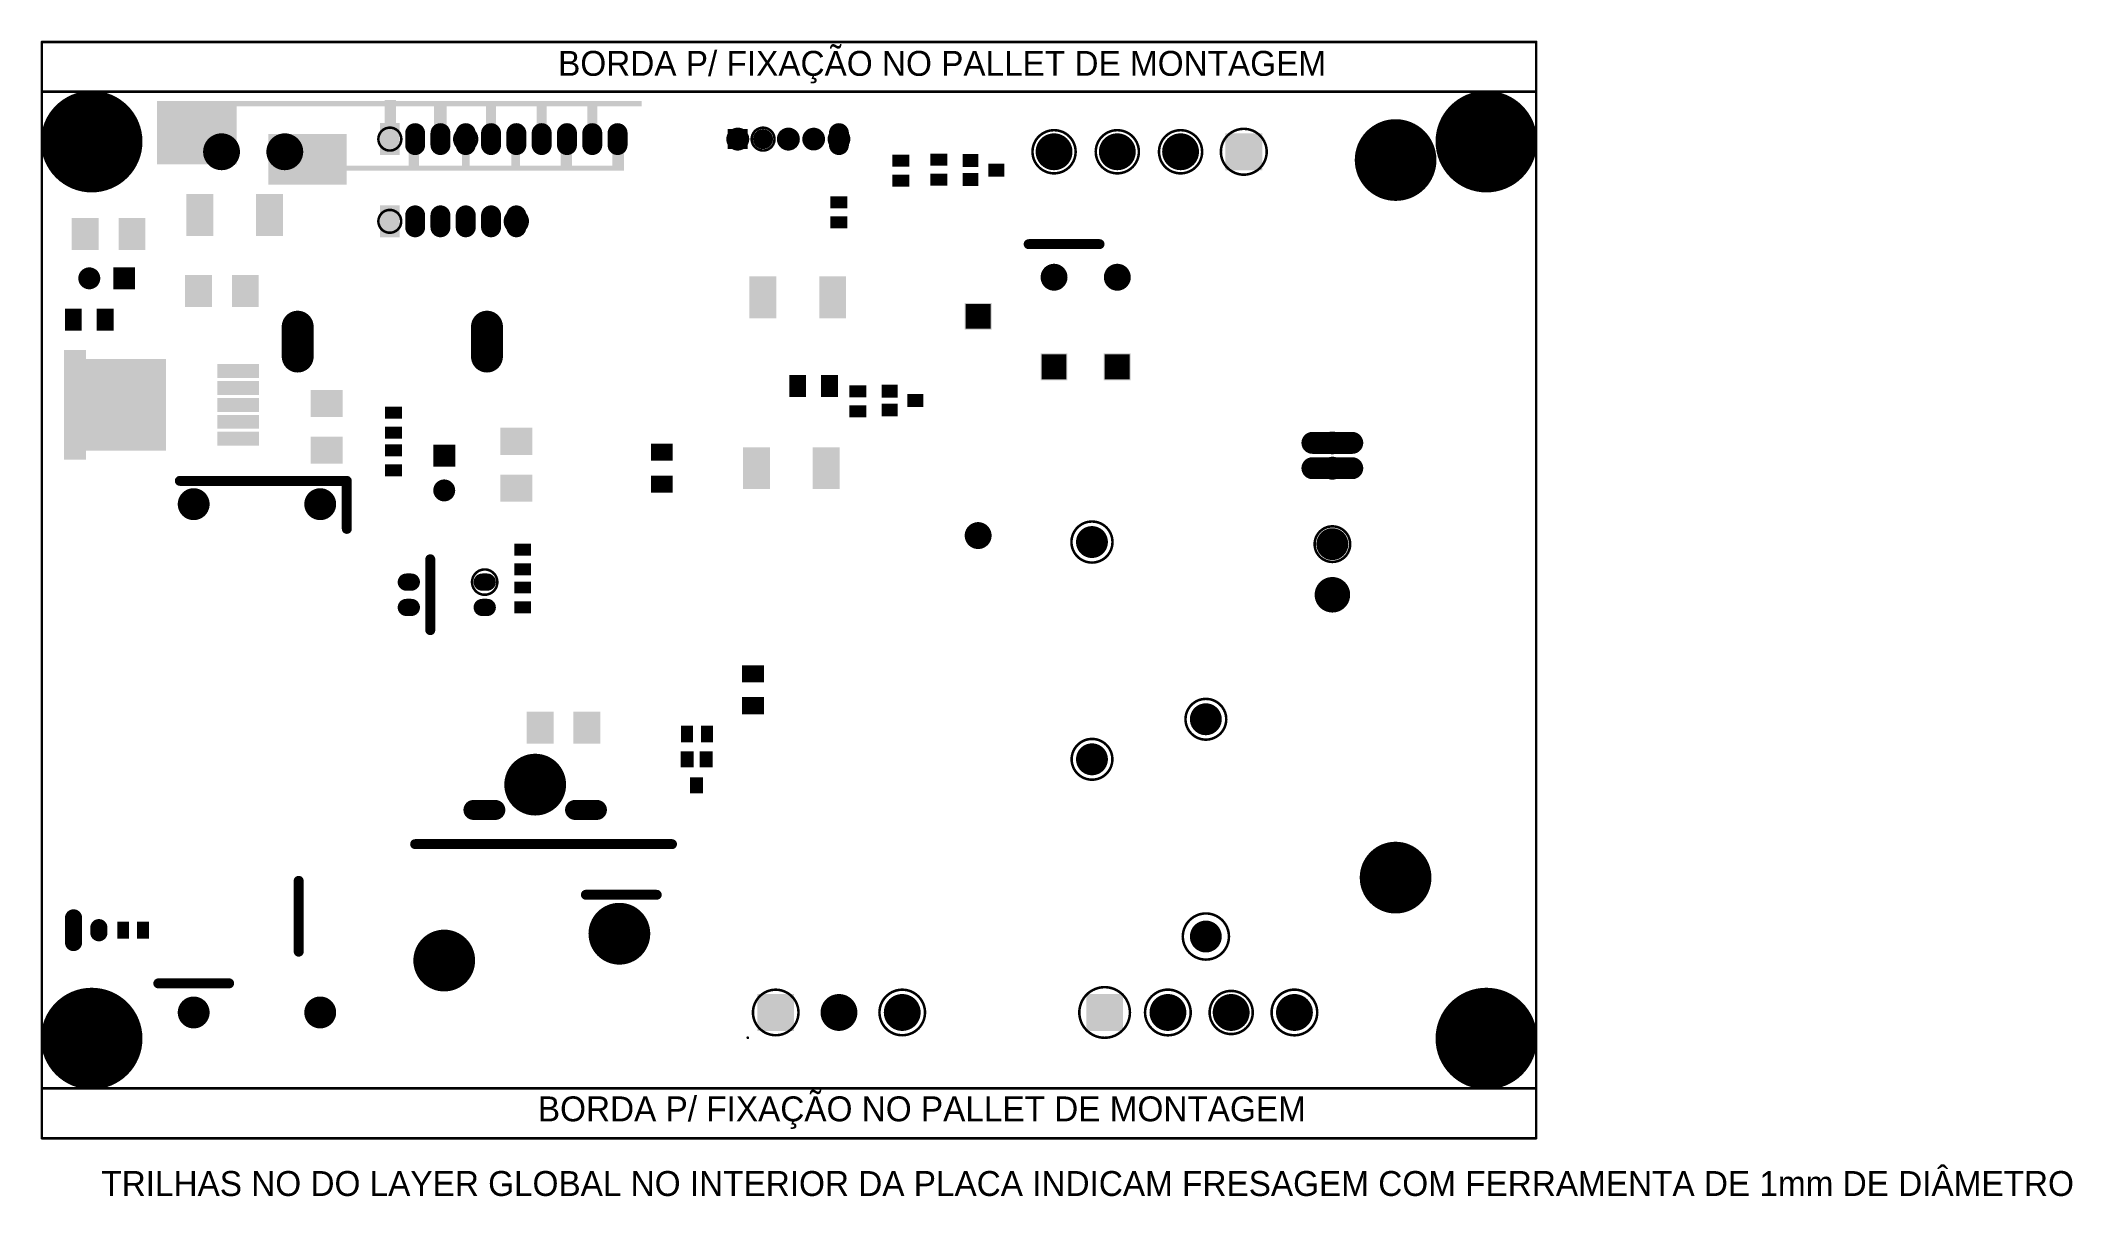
# Model space of a CAD drawing. Header units: millimetres. Extents: x 29 to 233, y 53 to 169.
import ezdxf

# ---------------------------------------------------------------- set-up
doc = ezdxf.new("R2010")
doc.units = ezdxf.units.MM
for name, color, linetype in [('BottomPaste', 16, 'Continuous'), ('BottomSolder', 6, 'Continuous'), ('Mechanical1', 6, 'Continuous'), ('Mechanical16', 56, 'Continuous'), ('Mechanical3', 76, 'Continuous'), ('MultiLayer', 9, 'Continuous'), ('TopSolder', 216, 'Continuous')]:
    doc.layers.add(name, color=color, linetype=linetype)

msp = doc.modelspace()

# ---------------------------------------------------------------- linework, layer by layer
at = {"layer": 'BottomPaste'}
for points in [[(114.57, 157.47), (114.57, 156.47), (116.07, 157.47), (116.07, 156.47)], [(119.88, 156.57), (119.88, 157.57), (118.38, 156.57), (118.38, 157.57)], [(123, 156.42), (123, 157.52), (121.6, 156.42), (121.6, 157.52)], [(114.57, 155.47), (114.57, 154.47), (116.07, 155.47), (116.07, 154.47)], [(119.88, 154.57), (119.88, 155.57), (118.38, 154.57), (118.38, 155.57)], [(123, 154.52), (123, 155.62), (121.6, 154.52), (121.6, 155.62)], [(125.6, 155.47), (125.6, 156.57), (124.2, 155.47), (124.2, 156.57)], [(46.19, 153.51), (43.69, 153.51), (46.19, 149.51), (43.69, 149.51)], [(53.19, 153.51), (50.69, 153.51), (53.19, 149.51), (50.69, 149.51)], [(108.34, 153.28), (108.34, 152.28), (109.84, 153.28), (109.84, 152.28)], [(32.18, 148.11), (34.68, 148.11), (32.18, 151.11), (34.68, 151.11)], [(36.88, 148.11), (39.38, 148.11), (36.88, 151.11), (39.38, 151.11)], [(108.34, 151.28), (108.34, 150.28), (109.84, 151.28), (109.84, 150.28)], [(46.05, 145.39), (43.55, 145.39), (46.05, 142.39), (43.55, 142.39)], [(50.75, 145.39), (48.25, 145.39), (50.75, 142.39), (48.25, 142.39)], [(102.71, 145.26), (100.21, 145.26), (102.71, 141.26), (100.21, 141.26)], [(109.71, 145.26), (107.21, 145.26), (109.71, 141.26), (107.21, 141.26)], [(32.99, 142.01), (31.49, 142.01), (32.99, 140.01), (31.49, 140.01)], [(36.19, 142.01), (34.69, 142.01), (36.19, 140.01), (34.69, 140.01)], [(31.41, 137.86), (31.41, 127.06), (33.41, 137.86), (33.41, 127.06)], [(31.45, 136.96), (31.45, 127.96), (41.45, 136.96), (41.45, 127.96)], [(50.78, 136.46), (46.78, 136.46), (50.78, 135.26), (46.78, 135.26)], [(50.78, 134.76), (46.78, 134.76), (50.78, 133.56), (46.78, 133.56)], [(104.2, 133.37), (105.7, 133.37), (104.2, 135.37), (105.7, 135.37)], [(107.4, 133.37), (108.9, 133.37), (107.4, 135.37), (108.9, 135.37)], [(50.78, 133.06), (46.78, 133.06), (50.78, 131.86), (46.78, 131.86)], [(59.16, 131.37), (59.16, 133.87), (56.16, 131.37), (56.16, 133.87)], [(111.75, 133.33), (111.75, 134.33), (110.25, 133.33), (110.25, 134.33)], [(114.87, 133.3), (114.87, 134.4), (113.47, 133.3), (113.47, 134.4)], [(117.47, 132.35), (117.47, 133.45), (116.07, 132.35), (116.07, 133.45)], [(50.78, 131.36), (46.78, 131.36), (50.78, 130.16), (46.78, 130.16)], [(65.14, 131.17), (65.14, 132.17), (63.64, 131.17), (63.64, 132.17)], [(111.75, 131.33), (111.75, 132.33), (110.25, 131.33), (110.25, 132.33)], [(114.87, 131.4), (114.87, 132.5), (113.47, 131.4), (113.47, 132.5)], [(50.78, 129.66), (46.78, 129.66), (50.78, 128.46), (46.78, 128.46)], [(59.16, 126.67), (59.16, 129.17), (56.16, 126.67), (56.16, 129.17)], [(65.14, 129.17), (65.14, 130.17), (63.64, 129.17), (63.64, 130.17)], [(78.21, 127.56), (78.21, 130.06), (75.21, 127.56), (75.21, 130.06)], [(63.64, 128.39), (63.64, 127.39), (65.14, 128.39), (65.14, 127.39)], [(92.31, 126.96), (92.31, 128.46), (90.31, 126.96), (90.31, 128.46)], [(102.07, 128.11), (99.57, 128.11), (102.07, 124.11), (99.57, 124.11)], [(109.07, 128.11), (106.57, 128.11), (109.07, 124.11), (106.57, 124.11)], [(63.64, 126.39), (63.64, 125.39), (65.14, 126.39), (65.14, 125.39)], [(78.21, 122.86), (78.21, 125.36), (75.21, 122.86), (75.21, 125.36)], [(92.31, 123.76), (92.31, 125.26), (90.31, 123.76), (90.31, 125.26)], [(78.09, 117.45), (78.09, 118.45), (76.59, 117.45), (76.59, 118.45)], [(78.09, 115.45), (78.09, 116.45), (76.59, 115.45), (76.59, 116.45)], [(78.09, 113.64), (78.09, 114.64), (76.59, 113.64), (76.59, 114.64)], [(78.09, 111.64), (78.09, 112.64), (76.59, 111.64), (76.59, 112.64)], [(101.46, 104.74), (101.46, 106.24), (99.46, 104.74), (99.46, 106.24)], [(101.46, 101.54), (101.46, 103.04), (99.46, 101.54), (99.46, 103.04)], [(80.34, 101.58), (77.84, 101.58), (80.34, 98.58), (77.84, 98.58)], [(85.04, 101.58), (82.54, 101.58), (85.04, 98.58), (82.54, 98.58)], [(93.35, 98.69), (94.35, 98.69), (93.35, 100.19), (94.35, 100.19)], [(95.35, 98.69), (96.35, 98.69), (95.35, 100.19), (96.35, 100.19)], [(93.3, 96.2), (94.4, 96.2), (93.3, 97.6), (94.4, 97.6)], [(95.2, 96.2), (96.3, 96.2), (95.2, 97.6), (96.3, 97.6)], [(94.25, 93.6), (95.35, 93.6), (94.25, 95), (95.35, 95)], [(37.74, 80.51), (36.74, 80.51), (37.74, 79.01), (36.74, 79.01)], [(39.74, 80.51), (38.74, 80.51), (39.74, 79.01), (38.74, 79.01)]]:
    msp.add_solid(points, dxfattribs=at)
at = {"layer": 'BottomSolder'}
for points, const_width in [([(31.53, 158.88, 1), (36.63, 158.88, 1)], 5.1), ([(171.53, 158.88, 1), (176.63, 158.88, 1)], 5.1), ([(162.92, 157.03, 1), (167.02, 157.03, 1)], 4.1), ([(46.19, 157.86, 1), (48.04, 157.86, 1)], 1.85), ([(52.54, 157.86, 1), (54.39, 157.86, 1)], 1.85), ([(66.05, 159.73, 1), (67.05, 159.73, 1)], 1), ([(66.05, 158.53, 1), (67.05, 158.53, 1)], 1), ([(68.59, 159.73, 1), (69.59, 159.73, 1)], 1), ([(68.59, 158.53, 1), (69.59, 158.53, 1)], 1), ([(71.13, 159.73, 1), (72.13, 159.73, 1)], 1), ([(71.13, 158.53, 1), (72.13, 158.53, 1)], 1), ([(73.67, 159.73, 1), (74.67, 159.73, 1)], 1), ([(73.67, 158.53, 1), (74.67, 158.53, 1)], 1), ([(76.21, 159.73, 1), (77.21, 159.73, 1)], 1), ([(76.21, 158.53, 1), (77.21, 158.53, 1)], 1), ([(78.75, 159.73, 1), (79.75, 159.73, 1)], 1), ([(78.75, 158.53, 1), (79.75, 158.53, 1)], 1), ([(81.29, 159.73, 1), (82.29, 159.73, 1)], 1), ([(81.29, 158.53, 1), (82.29, 158.53, 1)], 1), ([(83.83, 159.73, 1), (84.83, 159.73, 1)], 1), ([(83.83, 158.53, 1), (84.83, 158.53, 1)], 1), ([(86.37, 159.73, 1), (87.37, 159.73, 1)], 1), ([(86.37, 158.53, 1), (87.37, 158.53, 1)], 1), ([(100.97, 159.13, 1), (101.97, 159.13, 1)], 1), ([(103.51, 159.13, 1), (104.51, 159.13, 1)], 1), ([(106.05, 159.23, 1), (107.05, 159.23, 1)], 1), ([(106.05, 159.03, 1), (107.05, 159.03, 1)], 1), ([(108.59, 159.73, 1), (109.59, 159.73, 1)], 1), ([(108.59, 158.53, 1), (109.59, 158.53, 1)], 1), ([(129.76, 157.86, 1), (131.61, 157.86, 1)], 1.85), ([(136.11, 157.86, 1), (137.96, 157.86, 1)], 1.85), ([(142.46, 157.86, 1), (144.31, 157.86, 1)], 1.85), ([(66.05, 151.48, 1), (67.05, 151.48, 1)], 1), ([(66.05, 150.28, 1), (67.05, 150.28, 1)], 1), ([(68.59, 151.48, 1), (69.59, 151.48, 1)], 1), ([(68.59, 150.28, 1), (69.59, 150.28, 1)], 1), ([(71.13, 151.48, 1), (72.13, 151.48, 1)], 1), ([(71.13, 150.28, 1), (72.13, 150.28, 1)], 1), ([(73.67, 151.48, 1), (74.67, 151.48, 1)], 1), ([(73.67, 150.28, 1), (74.67, 150.28, 1)], 1), ([(76.21, 151.48, 1), (77.21, 151.48, 1)], 1), ([(76.21, 150.28, 1), (77.21, 150.28, 1)], 1), ([(33.29, 145.16, 1), (34.39, 145.16, 1)], 1.1), ([(130.01, 145.27, 1), (131.36, 145.27, 1)], 1.35), ([(136.36, 145.27, 1), (137.71, 145.27, 1)], 1.35), ([(53.96, 140.31, 1), (55.56, 140.31, 1)], 1.6), ([(72.96, 140.31, 1), (74.56, 140.31, 1)], 1.6), ([(53.96, 137.31, 1), (55.56, 137.31, 1)], 1.6), ([(72.96, 137.31, 1), (74.56, 137.31, 1)], 1.6), ([(156.07, 128.65, 1), (157.17, 128.65, 1)], 1.1), ([(160.07, 128.65, 1), (161.17, 128.65, 1)], 1.1), ([(156.07, 126.11, 1), (157.17, 126.11, 1)], 1.1), ([(160.07, 126.11, 1), (161.17, 126.11, 1)], 1.1), ([(68.92, 123.88, 1), (70.02, 123.88, 1)], 1.1), ([(43.52, 122.5, 1), (45.12, 122.5, 1)], 1.6), ([(56.22, 122.5, 1), (57.82, 122.5, 1)], 1.6), ([(122.39, 119.35, 1), (123.74, 119.35, 1)], 1.35), ([(133.69, 118.7, 1), (135.29, 118.7, 1)], 1.6), ([(157.82, 118.49, 1), (159.42, 118.49, 1)], 1.6), ([(65.23, 114.68, 1), (66.09, 114.68, 1)], 0.864), ([(65.74, 114.68, 1), (66.6, 114.68, 1)], 0.864), ([(72.85, 114.68, 1), (73.71, 114.68, 1)], 0.864), ([(73.36, 114.68, 1), (74.22, 114.68, 1)], 0.864), ([(157.82, 113.41, 1), (159.42, 113.41, 1)], 1.6), ([(65.23, 112.14, 1), (66.09, 112.14, 1)], 0.864), ([(65.74, 112.14, 1), (66.6, 112.14, 1)], 0.864), ([(72.85, 112.14, 1), (73.71, 112.14, 1)], 0.864), ([(73.36, 112.14, 1), (74.22, 112.14, 1)], 0.864), ([(145.12, 100.92, 1), (146.72, 100.92, 1)], 1.6), ([(133.69, 96.9, 1), (135.29, 96.9, 1)], 1.6), ([(77.05, 94.36, 1), (80.15, 94.36, 1)], 3.1), ([(71.9, 91.82, 1), (72.9, 91.82, 1)], 1), ([(74.1, 91.82, 1), (75.1, 91.82, 1)], 1), ([(82.1, 91.82, 1), (83.1, 91.82, 1)], 1), ([(84.3, 91.82, 1), (85.3, 91.82, 1)], 1), ([(163.17, 85.03, 1), (166.77, 85.03, 1)], 3.6), ([(31.83, 80.99, 1), (32.69, 80.99, 1)], 0.864), ([(85.5, 79.4, 1), (88.6, 79.4, 1)], 3.1), ([(34.37, 80.01, 1), (35.23, 80.01, 1)], 0.864), ([(34.37, 79.5, 1), (35.23, 79.5, 1)], 0.864), ([(67.92, 76.71, 1), (71.02, 76.71, 1)], 3.1), ([(145.12, 79.12, 1), (146.72, 79.12, 1)], 1.6), ([(31.83, 78.52, 1), (32.69, 78.52, 1)], 0.864), ([(31.53, 68.88, 1), (36.63, 68.88, 1)], 5.1), ([(171.53, 68.88, 1), (176.63, 68.88, 1)], 5.1), ([(43.52, 71.5, 1), (45.12, 71.5, 1)], 1.6), ([(56.22, 71.5, 1), (57.82, 71.5, 1)], 1.6), ([(108.17, 71.5, 1), (110.02, 71.5, 1)], 1.85), ([(114.52, 71.5, 1), (116.37, 71.5, 1)], 1.85), ([(141.19, 71.5, 1), (143.04, 71.5, 1)], 1.85), ([(147.54, 71.5, 1), (149.39, 71.5, 1)], 1.85), ([(153.89, 71.5, 1), (155.74, 71.5, 1)], 1.85)]:
    msp.add_lwpolyline(points, format="xyb", close=True, dxfattribs=dict(at, const_width=const_width))
for points, const_width in [([(66.55, 159.73), (66.55, 158.53)], 2), ([(69.09, 159.73), (69.09, 158.53)], 2), ([(71.63, 159.73), (71.63, 158.53)], 2), ([(74.17, 159.73), (74.17, 158.53)], 2), ([(76.71, 159.73), (76.71, 158.53)], 2), ([(79.25, 159.73), (79.25, 158.53)], 2), ([(81.79, 159.73), (81.79, 158.53)], 2), ([(84.33, 159.73), (84.33, 158.53)], 2), ([(86.87, 159.73), (86.87, 158.53)], 2), ([(106.55, 159.23), (106.55, 159.03)], 2), ([(109.09, 159.73), (109.09, 158.53)], 2), ([(66.55, 151.48), (66.55, 150.28)], 2), ([(69.09, 151.48), (69.09, 150.28)], 2), ([(71.63, 151.48), (71.63, 150.28)], 2), ([(74.17, 151.48), (74.17, 150.28)], 2), ([(76.71, 151.48), (76.71, 150.28)], 2), ([(54.76, 137.31), (54.76, 140.31)], 3.2), ([(73.76, 137.31), (73.76, 140.31)], 3.2), ([(156.62, 128.65), (160.62, 128.65)], 2.2), ([(156.62, 126.11), (160.62, 126.11)], 2.2), ([(66.17, 114.68), (65.66, 114.68)], 1.73), ([(73.79, 114.68), (73.28, 114.68)], 1.73), ([(66.17, 112.14), (65.66, 112.14)], 1.73), ([(73.79, 112.14), (73.28, 112.14)], 1.73), ([(74.6, 91.82), (72.4, 91.82)], 2), ([(84.8, 91.82), (82.6, 91.82)], 2), ([(32.26, 78.52), (32.26, 80.99)], 1.73), ([(34.8, 79.5), (34.8, 80.01)], 1.73)]:
    msp.add_lwpolyline(points, dxfattribs=dict(at, const_width=const_width))
for points in [[(40.64, 156.59), (48.64, 156.59), (40.64, 162.94), (48.64, 162.94)], [(48.64, 162.43), (89.28, 162.43), (48.64, 162.94), (89.28, 162.94)], [(63.5, 158.62), (64.64, 158.62), (63.5, 163.07), (64.64, 163.07)], [(68.45, 158.75), (69.72, 158.75), (68.45, 162.69), (69.72, 162.69)], [(73.66, 158.62), (74.68, 158.62), (73.66, 162.69), (74.68, 162.69)], [(78.74, 158.5), (79.76, 158.5), (78.74, 162.69), (79.76, 162.69)], [(83.82, 158.62), (84.84, 158.62), (83.82, 162.69), (84.84, 162.69)], [(51.82, 154.56), (59.69, 154.56), (51.82, 159.64), (59.69, 159.64)], [(63.01, 157.53), (65.01, 157.53), (63.01, 160.73), (65.01, 160.73)], [(65.91, 156.21), (66.93, 156.21), (65.91, 159.38), (66.93, 159.38)], [(71.25, 156.08), (72.01, 156.08), (71.25, 159.13), (72.01, 159.13)], [(76.2, 156.34), (77.09, 156.34), (76.2, 159.26), (77.09, 159.26)], [(81.15, 156.08), (82.3, 156.08), (81.15, 159.13), (82.3, 159.13)], [(86.36, 155.96), (87.5, 155.96), (86.36, 159.13), (87.5, 159.13)], [(97.93, 158.13), (99.93, 158.13), (97.93, 160.13), (99.93, 160.13)], [(151.58, 159.71), (147.88, 159.71), (151.58, 156.01), (147.88, 156.01)], [(114.46, 157.57), (114.46, 156.37), (116.17, 157.57), (116.17, 156.37)], [(119.98, 156.47), (119.98, 157.67), (118.27, 156.47), (118.27, 157.67)], [(123.1, 156.32), (123.1, 157.62), (121.5, 156.32), (121.5, 157.62)], [(59.44, 155.96), (87.5, 155.96), (59.44, 156.46), (87.5, 156.46)], [(114.46, 155.57), (114.46, 154.37), (116.17, 155.57), (116.17, 154.37)], [(119.98, 154.47), (119.98, 155.67), (118.27, 154.47), (118.27, 155.67)], [(123.1, 154.42), (123.1, 155.72), (121.5, 154.42), (121.5, 155.72)], [(125.7, 155.37), (125.7, 156.67), (124.1, 155.37), (124.1, 156.67)], [(46.29, 153.61), (43.59, 153.61), (46.29, 149.41), (43.59, 149.41)], [(53.29, 153.61), (50.59, 153.61), (53.29, 149.41), (50.59, 149.41)], [(108.24, 153.38), (108.24, 152.18), (109.94, 153.38), (109.94, 152.18)], [(32.08, 148), (34.78, 148), (32.08, 151.21), (34.78, 151.21)], [(36.78, 148), (39.48, 148), (36.78, 151.21), (39.48, 151.21)], [(63.01, 149.27), (65.01, 149.27), (63.01, 152.48), (65.01, 152.48)], [(108.24, 151.38), (108.24, 150.18), (109.94, 151.38), (109.94, 150.18)], [(38.44, 146.26), (36.24, 146.26), (38.44, 144.06), (36.24, 144.06)], [(46.16, 145.49), (43.45, 145.49), (46.16, 142.29), (43.45, 142.29)], [(50.85, 145.49), (48.15, 145.49), (50.85, 142.29), (48.15, 142.29)], [(102.81, 145.36), (100.11, 145.36), (102.81, 141.15), (100.11, 141.15)], [(109.81, 145.36), (107.11, 145.36), (109.81, 141.15), (107.11, 141.15)], [(33.09, 142.11), (31.39, 142.11), (33.09, 139.9), (31.39, 139.9)], [(36.29, 142.11), (34.59, 142.11), (36.29, 139.9), (34.59, 139.9)], [(121.71, 142.7), (121.71, 140), (124.41, 142.7), (124.41, 140)], [(31.31, 137.96), (31.31, 126.96), (33.51, 137.96), (33.51, 126.96)], [(31.35, 137.06), (31.35, 127.86), (41.55, 137.06), (41.55, 127.86)], [(132.03, 134.92), (132.03, 137.62), (129.33, 134.92), (129.33, 137.62)], [(138.38, 134.92), (138.38, 137.62), (135.68, 134.92), (135.68, 137.62)], [(50.88, 136.56), (46.68, 136.56), (50.88, 135.16), (46.68, 135.16)], [(50.88, 134.86), (46.68, 134.86), (50.88, 133.46), (46.68, 133.46)], [(104.1, 133.26), (105.8, 133.26), (104.1, 135.47), (105.8, 135.47)], [(107.3, 133.26), (109, 133.26), (107.3, 135.47), (109, 135.47)], [(50.88, 133.16), (46.68, 133.16), (50.88, 131.76), (46.68, 131.76)], [(59.26, 131.26), (59.26, 133.97), (56.06, 131.26), (56.06, 133.97)], [(111.85, 133.22), (111.85, 134.43), (110.15, 133.22), (110.15, 134.43)], [(114.97, 133.2), (114.97, 134.5), (113.37, 133.2), (113.37, 134.5)], [(114.97, 131.3), (114.97, 132.6), (113.37, 131.3), (113.37, 132.6)], [(117.57, 132.25), (117.57, 133.55), (115.97, 132.25), (115.97, 133.55)], [(50.88, 131.46), (46.68, 131.46), (50.88, 130.06), (46.68, 130.06)], [(65.24, 131.07), (65.24, 132.27), (63.54, 131.07), (63.54, 132.27)], [(111.85, 131.22), (111.85, 132.43), (110.15, 131.22), (110.15, 132.43)], [(50.88, 129.76), (46.68, 129.76), (50.88, 128.36), (46.68, 128.36)], [(59.26, 126.56), (59.26, 129.27), (56.06, 126.56), (56.06, 129.27)], [(65.24, 129.07), (65.24, 130.27), (63.54, 129.07), (63.54, 130.27)], [(63.54, 128.49), (63.54, 127.29), (65.24, 128.49), (65.24, 127.29)], [(78.31, 127.45), (78.31, 130.16), (75.11, 127.45), (75.11, 130.16)], [(92.41, 126.86), (92.41, 128.56), (90.21, 126.86), (90.21, 128.56)], [(63.54, 126.49), (63.54, 125.29), (65.24, 126.49), (65.24, 125.29)], [(68.37, 128.48), (68.37, 126.28), (70.57, 128.48), (70.57, 126.28)], [(102.17, 128.21), (99.47, 128.21), (102.17, 124.01), (99.47, 124.01)], [(109.17, 128.21), (106.47, 128.21), (109.17, 124.01), (106.47, 124.01)], [(78.31, 122.75), (78.31, 125.46), (75.11, 122.75), (75.11, 125.46)], [(92.41, 123.66), (92.41, 125.36), (90.21, 123.66), (90.21, 125.36)], [(78.19, 117.35), (78.19, 118.55), (76.49, 117.35), (76.49, 118.55)], [(78.19, 115.35), (78.19, 116.55), (76.49, 115.35), (76.49, 116.55)], [(78.19, 113.54), (78.19, 114.74), (76.49, 113.54), (76.49, 114.74)], [(78.19, 111.54), (78.19, 112.74), (76.49, 111.54), (76.49, 112.74)], [(101.56, 104.63), (101.56, 106.34), (99.36, 104.63), (99.36, 106.34)], [(101.56, 101.43), (101.56, 103.14), (99.36, 101.43), (99.36, 103.14)], [(80.45, 101.68), (77.74, 101.68), (80.45, 98.47), (77.74, 98.47)], [(85.14, 101.68), (82.44, 101.68), (85.14, 98.47), (82.44, 98.47)], [(93.25, 98.59), (94.45, 98.59), (93.25, 100.29), (94.45, 100.29)], [(95.25, 98.59), (96.45, 98.59), (95.25, 100.29), (96.45, 100.29)], [(93.2, 96.1), (94.5, 96.1), (93.2, 97.7), (94.5, 97.7)], [(95.1, 96.1), (96.4, 96.1), (95.1, 97.7), (96.4, 97.7)], [(94.15, 93.5), (95.45, 93.5), (94.15, 95.1), (95.45, 95.1)], [(37.84, 80.61), (36.64, 80.61), (37.84, 78.9), (36.64, 78.9)], [(39.84, 80.61), (38.64, 80.61), (39.84, 78.9), (38.64, 78.9)], [(100.89, 69.65), (104.59, 69.65), (100.89, 73.35), (104.59, 73.35)], [(133.91, 69.65), (137.61, 69.65), (133.91, 73.35), (137.61, 73.35)]]:
    msp.add_solid(points, dxfattribs=at)
at = {"layer": 'Mechanical1'}
for points, const_width in [([(29.08, 168.88), (179.08, 168.88)], 0.254), ([(29.08, 163.88), (29.08, 168.88)], 0.254), ([(179.08, 163.88), (179.08, 168.88)], 0.254), ([(29.08, 63.88), (29.08, 163.88)], 0.254), ([(29.08, 163.88), (179.08, 163.88)], 0.254), ([(179.08, 63.88), (179.08, 163.88)], 0.254), ([(128.14, 148.59), (135.25, 148.59)], 1), ([(42.93, 124.84), (59.69, 124.84)], 1), ([(59.69, 120.02), (59.69, 124.84)], 1), ([(68.07, 109.86), (68.07, 116.97)], 1), ([(73.53, 92.07), (73.79, 91.82)], 0.254), ([(66.55, 88.39), (92.33, 88.39)], 1), ([(54.86, 77.6), (54.86, 84.71)], 1), ([(83.69, 83.31), (90.8, 83.31)], 1), ([(40.77, 74.42), (47.88, 74.42)], 1), ([(29.08, 58.88), (29.08, 63.88)], 0.254), ([(29.08, 63.88), (179.08, 63.88)], 0.254), ([(179.08, 58.88), (179.08, 63.88)], 0.254), ([(29.08, 58.88), (179.08, 58.88)], 0.254)]:
    msp.add_lwpolyline(points, dxfattribs=dict(at, const_width=const_width))
for points, const_width in [([(29.02, 168.88, 1), (29.15, 168.88, 1)], 0.127), ([(29.02, 168.88, 1), (29.15, 168.88, 1)], 0.127), ([(179.02, 168.88, 1), (179.15, 168.88, 1)], 0.127), ([(179.02, 168.88, 1), (179.15, 168.88, 1)], 0.127), ([(29.02, 163.88, 1), (29.15, 163.88, 1)], 0.127), ([(29.02, 163.88, 1), (29.15, 163.88, 1)], 0.127), ([(29.02, 163.88, 1), (29.15, 163.88, 1)], 0.127), ([(179.02, 163.88, 1), (179.15, 163.88, 1)], 0.127), ([(179.02, 163.88, 1), (179.15, 163.88, 1)], 0.127), ([(179.02, 163.88, 1), (179.15, 163.88, 1)], 0.127), ([(127.89, 148.59, 1), (128.39, 148.59, 1)], 0.5), ([(135.01, 148.59, 1), (135.5, 148.59, 1)], 0.5), ([(42.68, 124.84, 1), (43.18, 124.84, 1)], 0.5), ([(59.44, 124.84, 1), (59.94, 124.84, 1)], 0.5), ([(59.44, 124.84, 1), (59.94, 124.84, 1)], 0.5), ([(59.44, 120.02, 1), (59.94, 120.02, 1)], 0.5), ([(67.82, 116.97, 1), (68.32, 116.97, 1)], 0.5), ([(67.82, 109.86, 1), (68.32, 109.86, 1)], 0.5), ([(73.47, 92.07, 1), (73.6, 92.07, 1)], 0.127), ([(73.72, 91.82, 1), (73.85, 91.82, 1)], 0.127), ([(66.3, 88.39, 1), (66.8, 88.39, 1)], 0.5), ([(92.08, 88.39, 1), (92.58, 88.39, 1)], 0.5), ([(54.61, 84.71, 1), (55.11, 84.71, 1)], 0.5), ([(83.44, 83.31, 1), (83.94, 83.31, 1)], 0.5), ([(90.56, 83.31, 1), (91.05, 83.31, 1)], 0.5), ([(54.61, 77.6, 1), (55.11, 77.6, 1)], 0.5), ([(40.52, 74.42, 1), (41.02, 74.42, 1)], 0.5), ([(47.63, 74.42, 1), (48.13, 74.42, 1)], 0.5), ([(29.02, 63.88, 1), (29.15, 63.88, 1)], 0.127), ([(29.02, 63.88, 1), (29.15, 63.88, 1)], 0.127), ([(29.02, 63.88, 1), (29.15, 63.88, 1)], 0.127), ([(179.02, 63.88, 1), (179.15, 63.88, 1)], 0.127), ([(179.02, 63.88, 1), (179.15, 63.88, 1)], 0.127), ([(179.02, 63.88, 1), (179.15, 63.88, 1)], 0.127), ([(29.02, 58.88, 1), (29.15, 58.88, 1)], 0.127), ([(29.02, 58.88, 1), (29.15, 58.88, 1)], 0.127), ([(179.02, 58.88, 1), (179.15, 58.88, 1)], 0.127), ([(179.02, 58.88, 1), (179.15, 58.88, 1)], 0.127)]:
    msp.add_lwpolyline(points, format="xyb", close=True, dxfattribs=dict(at, const_width=const_width))
at = {"layer": 'Mechanical16', "const_width": 0.254}
msp.add_lwpolyline([(99.94, 68.97), (99.95, 68.96)], dxfattribs=at)
at = {"layer": 'Mechanical16', "const_width": 0.127}
for points in [[(99.87, 68.97, 1), (100, 68.97, 1)], [(99.89, 68.96, 1), (100.01, 68.96, 1)]]:
    msp.add_lwpolyline(points, format="xyb", close=True, dxfattribs=at)
at = {"layer": 'Mechanical3'}
for points, const_width in [([(65.16, 159.13, 1), (62.86, 159.13, 1)], 0.254), ([(62.79, 159.13, 1), (62.92, 159.13, 1)], 0.127), ([(65.09, 159.13, 1), (65.22, 159.13, 1)], 0.127), ([(72.77, 159.13, 1), (70.48, 159.13, 1)], 0.254), ([(70.42, 159.13, 1), (70.55, 159.13, 1)], 0.127), ([(72.71, 159.13, 1), (72.83, 159.13, 1)], 0.127), ([(99.96, 159.13, 1), (97.91, 159.13, 1)], 0.254), ([(97.85, 159.13, 1), (97.97, 159.13, 1)], 0.127), ([(99.89, 159.13, 1), (100.02, 159.13, 1)], 0.127), ([(102.62, 159.13, 1), (100.33, 159.13, 1)], 0.254), ([(100.27, 159.13, 1), (100.39, 159.13, 1)], 0.127), ([(102.55, 159.13, 1), (102.68, 159.13, 1)], 0.127), ([(105.04, 159.13, 1), (102.99, 159.13, 1)], 0.254), ([(102.93, 159.13, 1), (103.05, 159.13, 1)], 0.127), ([(104.97, 159.13, 1), (105.1, 159.13, 1)], 0.127), ([(107.57, 159.13, 1), (105.54, 159.13, 1)], 0.254), ([(105.47, 159.13, 1), (105.6, 159.13, 1)], 0.127), ([(107.51, 159.13, 1), (107.63, 159.13, 1)], 0.127), ([(110.11, 159.13, 1), (108.08, 159.13, 1)], 0.254), ([(108.01, 159.13, 1), (108.14, 159.13, 1)], 0.127), ([(110.05, 159.13, 1), (110.17, 159.13, 1)], 0.127), ([(132.85, 157.86, 1), (128.52, 157.86, 1)], 0.254), ([(139.2, 157.86, 1), (134.87, 157.86, 1)], 0.254), ([(145.55, 157.86, 1), (141.22, 157.86, 1)], 0.254), ([(152.03, 157.86, 1), (147.43, 157.86, 1)], 0.254), ([(128.46, 157.86, 1), (128.58, 157.86, 1)], 0.127), ([(132.78, 157.86, 1), (132.91, 157.86, 1)], 0.127), ([(134.81, 157.86, 1), (134.93, 157.86, 1)], 0.127), ([(139.13, 157.86, 1), (139.26, 157.86, 1)], 0.127), ([(141.16, 157.86, 1), (141.28, 157.86, 1)], 0.127), ([(145.48, 157.86, 1), (145.61, 157.86, 1)], 0.127), ([(147.37, 157.86, 1), (147.5, 157.86, 1)], 0.127), ([(151.97, 157.86, 1), (152.1, 157.86, 1)], 0.127), ([(65.15, 150.88, 1), (62.86, 150.88, 1)], 0.254), ([(62.8, 150.88, 1), (62.93, 150.88, 1)], 0.127), ([(65.09, 150.88, 1), (65.21, 150.88, 1)], 0.127), ([(77.85, 150.88, 1), (75.56, 150.88, 1)], 0.254), ([(75.5, 150.88, 1), (75.63, 150.88, 1)], 0.127), ([(77.79, 150.88, 1), (77.91, 150.88, 1)], 0.127), ([(159.64, 128.65, 1), (157.61, 128.65, 1)], 0.254), ([(157.54, 128.65, 1), (157.67, 128.65, 1)], 0.127), ([(159.58, 128.65, 1), (159.7, 128.65, 1)], 0.127), ([(159.65, 126.11, 1), (157.6, 126.11, 1)], 0.254), ([(157.54, 126.11, 1), (157.66, 126.11, 1)], 0.127), ([(159.58, 126.11, 1), (159.71, 126.11, 1)], 0.127), ([(136.55, 118.7, 1), (132.43, 118.7, 1)], 0.254), ([(160.41, 118.49, 1), (156.84, 118.49, 1)], 0.254), ([(132.37, 118.7, 1), (132.5, 118.7, 1)], 0.127), ([(136.49, 118.7, 1), (136.62, 118.7, 1)], 0.127), ([(156.78, 118.49, 1), (156.9, 118.49, 1)], 0.127), ([(160.34, 118.49, 1), (160.47, 118.49, 1)], 0.127), ([(74.8, 114.68, 1), (72.26, 114.68, 1)], 0.254), ([(72.2, 114.68, 1), (72.33, 114.68, 1)], 0.127), ([(74.74, 114.68, 1), (74.87, 114.68, 1)], 0.127), ([(160.28, 113.41, 1), (156.97, 113.41, 1)], 0.254), ([(156.9, 113.41, 1), (157.03, 113.41, 1)], 0.127), ([(160.22, 113.41, 1), (160.34, 113.41, 1)], 0.127), ([(147.97, 100.92, 1), (143.88, 100.92, 1)], 0.254), ([(143.82, 100.92, 1), (143.94, 100.92, 1)], 0.127), ([(147.9, 100.92, 1), (148.03, 100.92, 1)], 0.127), ([(136.54, 96.9, 1), (132.45, 96.9, 1)], 0.254), ([(132.38, 96.9, 1), (132.51, 96.9, 1)], 0.127), ([(136.48, 96.9, 1), (136.6, 96.9, 1)], 0.127), ([(148.24, 79.12, 1), (143.61, 79.12, 1)], 0.254), ([(143.54, 79.12, 1), (143.67, 79.12, 1)], 0.127), ([(148.18, 79.12, 1), (148.3, 79.12, 1)], 0.127), ([(105.03, 71.5, 1), (100.46, 71.5, 1)], 0.254), ([(117.73, 71.5, 1), (113.16, 71.5, 1)], 0.254), ([(138.3, 71.5, 1), (133.22, 71.5, 1)], 0.254), ([(144.4, 71.5, 1), (139.82, 71.5, 1)], 0.254), ([(150.63, 71.5, 1), (146.3, 71.5, 1)], 0.254), ([(157.1, 71.5, 1), (152.52, 71.5, 1)], 0.254), ([(100.39, 71.5, 1), (100.52, 71.5, 1)], 0.127), ([(104.97, 71.5, 1), (105.09, 71.5, 1)], 0.127), ([(113.09, 71.5, 1), (113.22, 71.5, 1)], 0.127), ([(117.67, 71.5, 1), (117.79, 71.5, 1)], 0.127), ([(133.16, 71.5, 1), (133.29, 71.5, 1)], 0.127), ([(138.24, 71.5, 1), (138.37, 71.5, 1)], 0.127), ([(139.76, 71.5, 1), (139.89, 71.5, 1)], 0.127), ([(144.34, 71.5, 1), (144.47, 71.5, 1)], 0.127), ([(146.24, 71.5, 1), (146.36, 71.5, 1)], 0.127), ([(150.56, 71.5, 1), (150.69, 71.5, 1)], 0.127), ([(152.46, 71.5, 1), (152.59, 71.5, 1)], 0.127), ([(157.04, 71.5, 1), (157.17, 71.5, 1)], 0.127)]:
    msp.add_lwpolyline(points, format="xyb", close=True, dxfattribs=dict(at, const_width=const_width))
at = {"layer": 'MultiLayer'}
for points, const_width in [([(31.58, 158.88, 1), (36.58, 158.88, 1)], 5), ([(171.58, 158.88, 1), (176.58, 158.88, 1)], 5), ([(46.24, 157.86, 1), (47.99, 157.86, 1)], 1.75), ([(52.59, 157.86, 1), (54.34, 157.86, 1)], 1.75), ([(66.1, 159.73, 1), (67, 159.73, 1)], 0.9), ([(66.1, 158.53, 1), (67, 158.53, 1)], 0.9), ([(68.64, 159.73, 1), (69.54, 159.73, 1)], 0.9), ([(68.64, 158.53, 1), (69.54, 158.53, 1)], 0.9), ([(71.18, 159.73, 1), (72.08, 159.73, 1)], 0.9), ([(71.18, 158.53, 1), (72.08, 158.53, 1)], 0.9), ([(73.72, 159.73, 1), (74.62, 159.73, 1)], 0.9), ([(73.72, 158.53, 1), (74.62, 158.53, 1)], 0.9), ([(76.26, 159.73, 1), (77.16, 159.73, 1)], 0.9), ([(76.26, 158.53, 1), (77.16, 158.53, 1)], 0.9), ([(78.8, 159.73, 1), (79.7, 159.73, 1)], 0.9), ([(78.8, 158.53, 1), (79.7, 158.53, 1)], 0.9), ([(81.34, 159.73, 1), (82.24, 159.73, 1)], 0.9), ([(81.34, 158.53, 1), (82.24, 158.53, 1)], 0.9), ([(83.88, 159.73, 1), (84.78, 159.73, 1)], 0.9), ([(83.88, 158.53, 1), (84.78, 158.53, 1)], 0.9), ([(86.42, 159.73, 1), (87.32, 159.73, 1)], 0.9), ([(86.42, 158.53, 1), (87.32, 158.53, 1)], 0.9), ([(101.02, 159.13, 1), (101.92, 159.13, 1)], 0.9), ([(103.56, 159.13, 1), (104.46, 159.13, 1)], 0.9), ([(106.1, 159.23, 1), (107, 159.23, 1)], 0.9), ([(106.1, 159.03, 1), (107, 159.03, 1)], 0.9), ([(108.64, 159.73, 1), (109.54, 159.73, 1)], 0.9), ([(108.64, 158.53, 1), (109.54, 158.53, 1)], 0.9), ([(129.81, 157.86, 1), (131.56, 157.86, 1)], 1.75), ([(136.16, 157.86, 1), (137.91, 157.86, 1)], 1.75), ([(142.51, 157.86, 1), (144.26, 157.86, 1)], 1.75), ([(162.97, 157.03, 1), (166.97, 157.03, 1)], 4), ([(66.1, 151.48, 1), (67, 151.48, 1)], 0.9), ([(66.1, 150.28, 1), (67, 150.28, 1)], 0.9), ([(68.64, 151.48, 1), (69.54, 151.48, 1)], 0.9), ([(68.64, 150.28, 1), (69.54, 150.28, 1)], 0.9), ([(71.18, 151.48, 1), (72.08, 151.48, 1)], 0.9), ([(71.18, 150.28, 1), (72.08, 150.28, 1)], 0.9), ([(73.72, 151.48, 1), (74.62, 151.48, 1)], 0.9), ([(73.72, 150.28, 1), (74.62, 150.28, 1)], 0.9), ([(76.26, 151.48, 1), (77.16, 151.48, 1)], 0.9), ([(76.26, 150.28, 1), (77.16, 150.28, 1)], 0.9), ([(33.34, 145.16, 1), (34.34, 145.16, 1)], 1), ([(130.06, 145.27, 1), (131.31, 145.27, 1)], 1.25), ([(136.41, 145.27, 1), (137.66, 145.27, 1)], 1.25), ([(54.01, 140.31, 1), (55.51, 140.31, 1)], 1.5), ([(73.01, 140.31, 1), (74.51, 140.31, 1)], 1.5), ([(54.01, 137.31, 1), (55.51, 137.31, 1)], 1.5), ([(73.01, 137.31, 1), (74.51, 137.31, 1)], 1.5), ([(156.12, 128.65, 1), (157.12, 128.65, 1)], 1), ([(160.12, 128.65, 1), (161.12, 128.65, 1)], 1), ([(156.12, 126.11, 1), (157.12, 126.11, 1)], 1), ([(160.12, 126.11, 1), (161.12, 126.11, 1)], 1), ([(68.97, 123.88, 1), (69.97, 123.88, 1)], 1), ([(43.57, 122.5, 1), (45.07, 122.5, 1)], 1.5), ([(56.27, 122.5, 1), (57.77, 122.5, 1)], 1.5), ([(122.44, 119.35, 1), (123.69, 119.35, 1)], 1.25), ([(133.74, 118.7, 1), (135.24, 118.7, 1)], 1.5), ([(157.87, 118.49, 1), (159.37, 118.49, 1)], 1.5), ([(65.28, 114.68, 1), (66.04, 114.68, 1)], 0.762), ([(65.79, 114.68, 1), (66.55, 114.68, 1)], 0.762), ([(72.9, 114.68, 1), (73.66, 114.68, 1)], 0.762), ([(73.41, 114.68, 1), (74.17, 114.68, 1)], 0.762), ([(157.87, 113.41, 1), (159.37, 113.41, 1)], 1.5), ([(65.28, 112.14, 1), (66.04, 112.14, 1)], 0.762), ([(65.79, 112.14, 1), (66.55, 112.14, 1)], 0.762), ([(72.9, 112.14, 1), (73.66, 112.14, 1)], 0.762), ([(73.41, 112.14, 1), (74.17, 112.14, 1)], 0.762), ([(145.17, 100.92, 1), (146.67, 100.92, 1)], 1.5), ([(133.74, 96.9, 1), (135.24, 96.9, 1)], 1.5), ([(77.1, 94.36, 1), (80.1, 94.36, 1)], 3), ([(71.95, 91.82, 1), (72.85, 91.82, 1)], 0.9), ([(74.15, 91.82, 1), (75.05, 91.82, 1)], 0.9), ([(82.15, 91.82, 1), (83.05, 91.82, 1)], 0.9), ([(84.35, 91.82, 1), (85.25, 91.82, 1)], 0.9), ([(163.22, 85.03, 1), (166.72, 85.03, 1)], 3.5), ([(31.88, 80.99, 1), (32.64, 80.99, 1)], 0.762), ([(85.55, 79.4, 1), (88.55, 79.4, 1)], 3), ([(34.42, 80.01, 1), (35.18, 80.01, 1)], 0.762), ([(34.42, 79.5, 1), (35.18, 79.5, 1)], 0.762), ([(67.97, 76.71, 1), (70.97, 76.71, 1)], 3), ([(145.17, 79.12, 1), (146.67, 79.12, 1)], 1.5), ([(31.88, 78.52, 1), (32.64, 78.52, 1)], 0.762), ([(31.58, 68.88, 1), (36.58, 68.88, 1)], 5), ([(171.58, 68.88, 1), (176.58, 68.88, 1)], 5), ([(43.57, 71.5, 1), (45.07, 71.5, 1)], 1.5), ([(56.27, 71.5, 1), (57.77, 71.5, 1)], 1.5), ([(108.22, 71.5, 1), (109.97, 71.5, 1)], 1.75), ([(114.57, 71.5, 1), (116.32, 71.5, 1)], 1.75), ([(141.24, 71.5, 1), (142.99, 71.5, 1)], 1.75), ([(147.59, 71.5, 1), (149.34, 71.5, 1)], 1.75), ([(153.94, 71.5, 1), (155.69, 71.5, 1)], 1.75)]:
    msp.add_lwpolyline(points, format="xyb", close=True, dxfattribs=dict(at, const_width=const_width))
for points, const_width in [([(66.55, 159.73), (66.55, 158.53)], 1.8), ([(69.09, 159.73), (69.09, 158.53)], 1.8), ([(71.63, 159.73), (71.63, 158.53)], 1.8), ([(74.17, 159.73), (74.17, 158.53)], 1.8), ([(76.71, 159.73), (76.71, 158.53)], 1.8), ([(79.25, 159.73), (79.25, 158.53)], 1.8), ([(81.79, 159.73), (81.79, 158.53)], 1.8), ([(84.33, 159.73), (84.33, 158.53)], 1.8), ([(86.87, 159.73), (86.87, 158.53)], 1.8), ([(106.55, 159.23), (106.55, 159.03)], 1.8), ([(109.09, 159.73), (109.09, 158.53)], 1.8), ([(66.55, 151.48), (66.55, 150.28)], 1.8), ([(69.09, 151.48), (69.09, 150.28)], 1.8), ([(71.63, 151.48), (71.63, 150.28)], 1.8), ([(74.17, 151.48), (74.17, 150.28)], 1.8), ([(76.71, 151.48), (76.71, 150.28)], 1.8), ([(54.76, 137.31), (54.76, 140.31)], 3), ([(73.76, 137.31), (73.76, 140.31)], 3), ([(156.62, 128.65), (160.62, 128.65)], 2), ([(156.62, 126.11), (160.62, 126.11)], 2), ([(66.17, 114.68), (65.66, 114.68)], 1.52), ([(73.79, 114.68), (73.28, 114.68)], 1.52), ([(66.17, 112.14), (65.66, 112.14)], 1.52), ([(73.79, 112.14), (73.28, 112.14)], 1.52), ([(74.6, 91.82), (72.4, 91.82)], 1.8), ([(84.8, 91.82), (82.6, 91.82)], 1.8), ([(32.26, 78.52), (32.26, 80.99)], 1.52), ([(34.8, 79.5), (34.8, 80.01)], 1.52)]:
    msp.add_lwpolyline(points, dxfattribs=dict(at, const_width=const_width))
for points in [[(63.11, 157.63), (64.91, 157.63), (63.11, 160.63), (64.91, 160.63)], [(98.03, 158.23), (99.83, 158.23), (98.03, 160.03), (99.83, 160.03)], [(151.48, 159.61), (147.98, 159.61), (151.48, 156.11), (147.98, 156.11)], [(63.11, 149.38), (64.91, 149.38), (63.11, 152.38), (64.91, 152.38)], [(38.34, 146.16), (36.34, 146.16), (38.34, 144.16), (36.34, 144.16)], [(121.81, 142.6), (121.81, 140.1), (124.31, 142.6), (124.31, 140.1)], [(131.93, 135.02), (131.93, 137.52), (129.43, 135.02), (129.43, 137.52)], [(138.28, 135.02), (138.28, 137.52), (135.78, 135.02), (135.78, 137.52)], [(68.47, 128.38), (68.47, 126.38), (70.47, 128.38), (70.47, 126.38)], [(100.99, 69.75), (104.49, 69.75), (100.99, 73.25), (104.49, 73.25)], [(134.01, 69.75), (137.51, 69.75), (134.01, 73.25), (137.51, 73.25)]]:
    msp.add_solid(points, dxfattribs=at)
at = {"layer": 'TopSolder'}
for points, const_width in [([(31.53, 158.88, 1), (36.63, 158.88, 1)], 5.1), ([(171.53, 158.88, 1), (176.63, 158.88, 1)], 5.1), ([(162.92, 157.03, 1), (167.02, 157.03, 1)], 4.1), ([(46.19, 157.86, 1), (48.04, 157.86, 1)], 1.85), ([(52.54, 157.86, 1), (54.39, 157.86, 1)], 1.85), ([(66.05, 159.73, 1), (67.05, 159.73, 1)], 1), ([(66.05, 158.53, 1), (67.05, 158.53, 1)], 1), ([(68.59, 159.73, 1), (69.59, 159.73, 1)], 1), ([(68.59, 158.53, 1), (69.59, 158.53, 1)], 1), ([(71.13, 159.73, 1), (72.13, 159.73, 1)], 1), ([(71.13, 158.53, 1), (72.13, 158.53, 1)], 1), ([(73.67, 159.73, 1), (74.67, 159.73, 1)], 1), ([(73.67, 158.53, 1), (74.67, 158.53, 1)], 1), ([(76.21, 159.73, 1), (77.21, 159.73, 1)], 1), ([(76.21, 158.53, 1), (77.21, 158.53, 1)], 1), ([(78.75, 159.73, 1), (79.75, 159.73, 1)], 1), ([(78.75, 158.53, 1), (79.75, 158.53, 1)], 1), ([(81.29, 159.73, 1), (82.29, 159.73, 1)], 1), ([(81.29, 158.53, 1), (82.29, 158.53, 1)], 1), ([(83.83, 159.73, 1), (84.83, 159.73, 1)], 1), ([(83.83, 158.53, 1), (84.83, 158.53, 1)], 1), ([(86.37, 159.73, 1), (87.37, 159.73, 1)], 1), ([(86.37, 158.53, 1), (87.37, 158.53, 1)], 1), ([(100.97, 159.13, 1), (101.97, 159.13, 1)], 1), ([(103.51, 159.13, 1), (104.51, 159.13, 1)], 1), ([(106.05, 159.23, 1), (107.05, 159.23, 1)], 1), ([(106.05, 159.03, 1), (107.05, 159.03, 1)], 1), ([(108.59, 159.73, 1), (109.59, 159.73, 1)], 1), ([(108.59, 158.53, 1), (109.59, 158.53, 1)], 1), ([(129.76, 157.86, 1), (131.61, 157.86, 1)], 1.85), ([(136.11, 157.86, 1), (137.96, 157.86, 1)], 1.85), ([(142.46, 157.86, 1), (144.31, 157.86, 1)], 1.85), ([(66.05, 151.48, 1), (67.05, 151.48, 1)], 1), ([(66.05, 150.28, 1), (67.05, 150.28, 1)], 1), ([(68.59, 151.48, 1), (69.59, 151.48, 1)], 1), ([(68.59, 150.28, 1), (69.59, 150.28, 1)], 1), ([(71.13, 151.48, 1), (72.13, 151.48, 1)], 1), ([(71.13, 150.28, 1), (72.13, 150.28, 1)], 1), ([(73.67, 151.48, 1), (74.67, 151.48, 1)], 1), ([(73.67, 150.28, 1), (74.67, 150.28, 1)], 1), ([(76.21, 151.48, 1), (77.21, 151.48, 1)], 1), ([(76.21, 150.28, 1), (77.21, 150.28, 1)], 1), ([(33.29, 145.16, 1), (34.39, 145.16, 1)], 1.1), ([(130.01, 145.27, 1), (131.36, 145.27, 1)], 1.35), ([(136.36, 145.27, 1), (137.71, 145.27, 1)], 1.35), ([(53.96, 140.31, 1), (55.56, 140.31, 1)], 1.6), ([(72.96, 140.31, 1), (74.56, 140.31, 1)], 1.6), ([(53.96, 137.31, 1), (55.56, 137.31, 1)], 1.6), ([(72.96, 137.31, 1), (74.56, 137.31, 1)], 1.6), ([(156.07, 128.65, 1), (157.17, 128.65, 1)], 1.1), ([(160.07, 128.65, 1), (161.17, 128.65, 1)], 1.1), ([(156.07, 126.11, 1), (157.17, 126.11, 1)], 1.1), ([(160.07, 126.11, 1), (161.17, 126.11, 1)], 1.1), ([(68.92, 123.88, 1), (70.02, 123.88, 1)], 1.1), ([(43.52, 122.5, 1), (45.12, 122.5, 1)], 1.6), ([(56.22, 122.5, 1), (57.82, 122.5, 1)], 1.6), ([(122.39, 119.35, 1), (123.74, 119.35, 1)], 1.35), ([(133.69, 118.7, 1), (135.29, 118.7, 1)], 1.6), ([(157.82, 118.49, 1), (159.42, 118.49, 1)], 1.6), ([(65.23, 114.68, 1), (66.09, 114.68, 1)], 0.864), ([(65.74, 114.68, 1), (66.6, 114.68, 1)], 0.864), ([(72.85, 114.68, 1), (73.71, 114.68, 1)], 0.864), ([(73.36, 114.68, 1), (74.22, 114.68, 1)], 0.864), ([(157.82, 113.41, 1), (159.42, 113.41, 1)], 1.6), ([(65.23, 112.14, 1), (66.09, 112.14, 1)], 0.864), ([(65.74, 112.14, 1), (66.6, 112.14, 1)], 0.864), ([(72.85, 112.14, 1), (73.71, 112.14, 1)], 0.864), ([(73.36, 112.14, 1), (74.22, 112.14, 1)], 0.864), ([(145.12, 100.92, 1), (146.72, 100.92, 1)], 1.6), ([(133.69, 96.9, 1), (135.29, 96.9, 1)], 1.6), ([(77.05, 94.36, 1), (80.15, 94.36, 1)], 3.1), ([(71.9, 91.82, 1), (72.9, 91.82, 1)], 1), ([(74.1, 91.82, 1), (75.1, 91.82, 1)], 1), ([(82.1, 91.82, 1), (83.1, 91.82, 1)], 1), ([(84.3, 91.82, 1), (85.3, 91.82, 1)], 1), ([(163.17, 85.03, 1), (166.77, 85.03, 1)], 3.6), ([(31.83, 80.99, 1), (32.69, 80.99, 1)], 0.864), ([(85.5, 79.4, 1), (88.6, 79.4, 1)], 3.1), ([(34.37, 80.01, 1), (35.23, 80.01, 1)], 0.864), ([(34.37, 79.5, 1), (35.23, 79.5, 1)], 0.864), ([(67.92, 76.71, 1), (71.02, 76.71, 1)], 3.1), ([(145.12, 79.12, 1), (146.72, 79.12, 1)], 1.6), ([(31.83, 78.52, 1), (32.69, 78.52, 1)], 0.864), ([(31.53, 68.88, 1), (36.63, 68.88, 1)], 5.1), ([(171.53, 68.88, 1), (176.63, 68.88, 1)], 5.1), ([(43.52, 71.5, 1), (45.12, 71.5, 1)], 1.6), ([(56.22, 71.5, 1), (57.82, 71.5, 1)], 1.6), ([(108.17, 71.5, 1), (110.02, 71.5, 1)], 1.85), ([(114.52, 71.5, 1), (116.37, 71.5, 1)], 1.85), ([(141.19, 71.5, 1), (143.04, 71.5, 1)], 1.85), ([(147.54, 71.5, 1), (149.39, 71.5, 1)], 1.85), ([(153.89, 71.5, 1), (155.74, 71.5, 1)], 1.85)]:
    msp.add_lwpolyline(points, format="xyb", close=True, dxfattribs=dict(at, const_width=const_width))
for points, const_width in [([(66.55, 159.73), (66.55, 158.53)], 2), ([(69.09, 159.73), (69.09, 158.53)], 2), ([(71.63, 159.73), (71.63, 158.53)], 2), ([(74.17, 159.73), (74.17, 158.53)], 2), ([(76.71, 159.73), (76.71, 158.53)], 2), ([(79.25, 159.73), (79.25, 158.53)], 2), ([(81.79, 159.73), (81.79, 158.53)], 2), ([(84.33, 159.73), (84.33, 158.53)], 2), ([(86.87, 159.73), (86.87, 158.53)], 2), ([(106.55, 159.23), (106.55, 159.03)], 2), ([(109.09, 159.73), (109.09, 158.53)], 2), ([(66.55, 151.48), (66.55, 150.28)], 2), ([(69.09, 151.48), (69.09, 150.28)], 2), ([(71.63, 151.48), (71.63, 150.28)], 2), ([(74.17, 151.48), (74.17, 150.28)], 2), ([(76.71, 151.48), (76.71, 150.28)], 2), ([(54.76, 137.31), (54.76, 140.31)], 3.2), ([(73.76, 137.31), (73.76, 140.31)], 3.2), ([(156.62, 128.65), (160.62, 128.65)], 2.2), ([(156.62, 126.11), (160.62, 126.11)], 2.2), ([(66.17, 114.68), (65.66, 114.68)], 1.73), ([(73.79, 114.68), (73.28, 114.68)], 1.73), ([(66.17, 112.14), (65.66, 112.14)], 1.73), ([(73.79, 112.14), (73.28, 112.14)], 1.73), ([(74.6, 91.82), (72.4, 91.82)], 2), ([(84.8, 91.82), (82.6, 91.82)], 2), ([(32.26, 78.52), (32.26, 80.99)], 1.73), ([(34.8, 79.5), (34.8, 80.01)], 1.73)]:
    msp.add_lwpolyline(points, dxfattribs=dict(at, const_width=const_width))
for points in [[(63.01, 157.53), (65.01, 157.53), (63.01, 160.73), (65.01, 160.73)], [(97.93, 158.13), (99.93, 158.13), (97.93, 160.13), (99.93, 160.13)], [(151.58, 159.71), (147.88, 159.71), (151.58, 156.01), (147.88, 156.01)], [(63.01, 149.27), (65.01, 149.27), (63.01, 152.48), (65.01, 152.48)], [(38.44, 146.26), (36.24, 146.26), (38.44, 144.06), (36.24, 144.06)], [(121.71, 142.7), (121.71, 140), (124.41, 142.7), (124.41, 140)], [(132.03, 134.92), (132.03, 137.62), (129.33, 134.92), (129.33, 137.62)], [(138.38, 134.92), (138.38, 137.62), (135.68, 134.92), (135.68, 137.62)], [(68.37, 128.48), (68.37, 126.28), (70.57, 128.48), (70.57, 126.28)], [(100.89, 69.65), (104.59, 69.65), (100.89, 73.35), (104.59, 73.35)], [(133.91, 69.65), (137.61, 69.65), (133.91, 73.35), (137.61, 73.35)]]:
    msp.add_solid(points, dxfattribs=at)

# ---------------------------------------------------------------- texts
at = {"layer": 'Mechanical1'}
for s, p in [('BORDA P/ FIXAÇÃO NO PALLET DE MONTAGEM', (80.9, 165.48)), ('BORDA P/ FIXAÇÃO NO PALLET DE MONTAGEM', (78.87, 60.58)), ('TRILHAS NO DO LAYER GLOBAL NO INTERIOR DA PLACA INDICAM FRESAGEM COM FERRAMENTA DE 1mm DE DIÂMETRO', (35.05, 53.09))]:
    msp.add_text(s, height=2.5, rotation=360, dxfattribs=at).set_placement(p)

doc.saveas('drawing.dxf')
